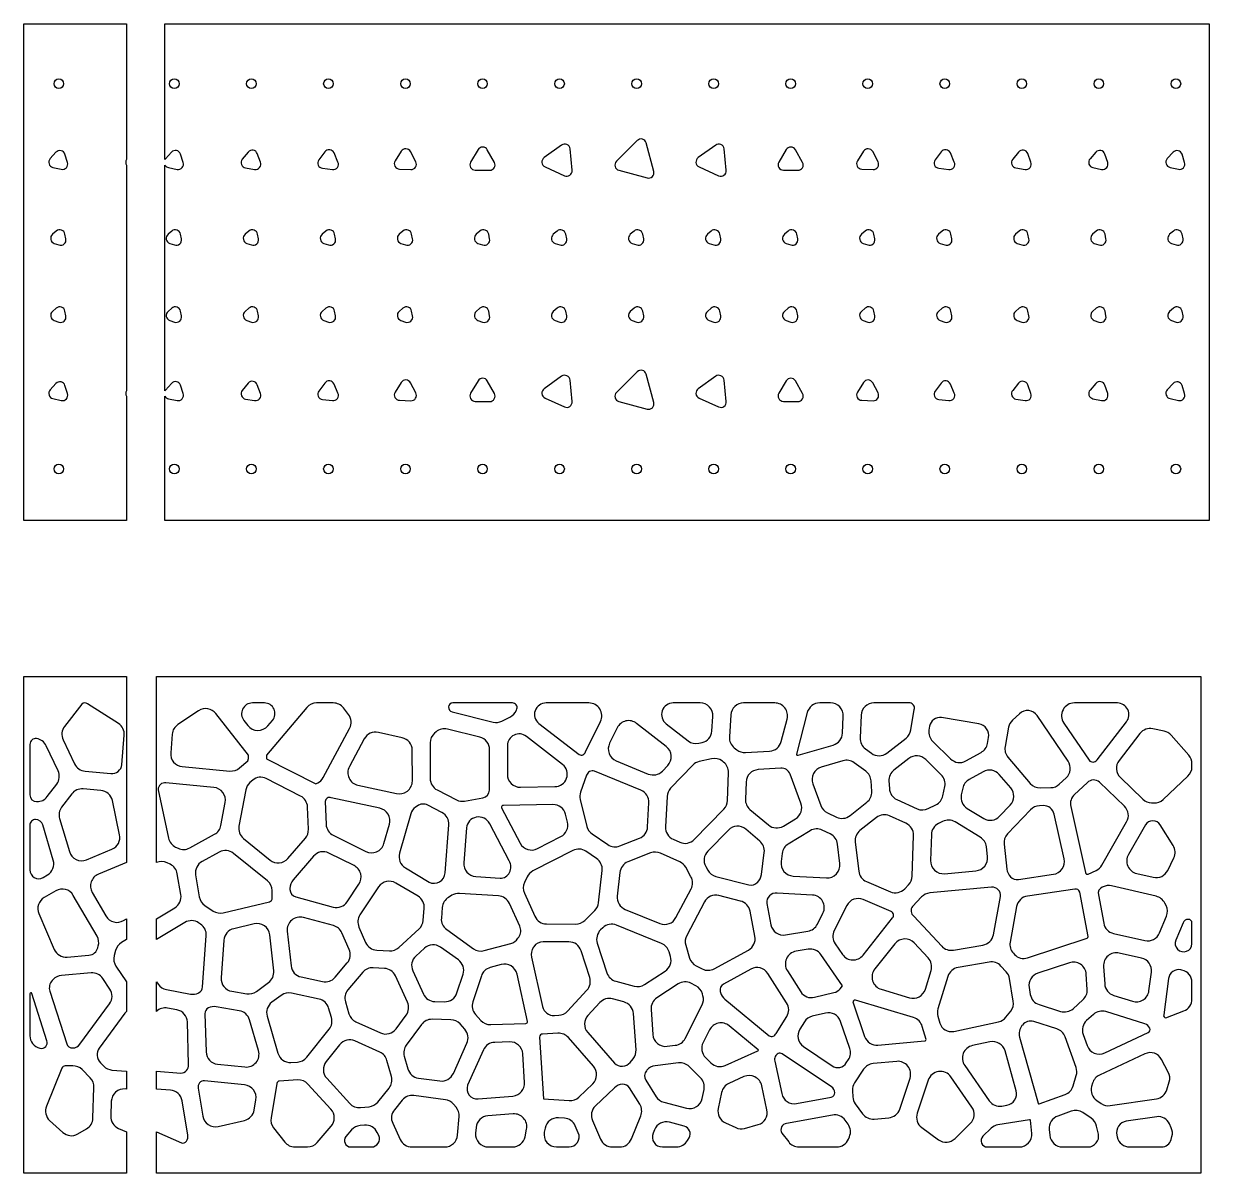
# Model space of a CAD drawing. Extents: x -403 to -114, y -1970 to -1423.
# Drawn here: x -400.5 to -123.5, y -1692 to -1423.5 of the extents above; entities that cross this region are included whole.
import ezdxf

# ---------------------------------------------------------------- set-up
doc = ezdxf.new("R2010")
doc.units = 0
doc.layers.add('DEFAULT', color=7, linetype='CONTINUOUS')

msp = doc.modelspace()

# ---------------------------------------------------------------- linework, layer by layer
at = {"layer": 'DEFAULT'}
for points in [[(-376.5, -1455.23, 0.273943), (-376.5, -1456.5), (-376.5, -1509.23, 0.273943), (-376.5, -1510.5), (-376.5, -1539.49), (-400.5, -1539.49), (-400.5, -1423.49), (-376.5, -1423.49)], [(-367.5, -1510.5, 0.212365), (-366.67, -1511.09), (-364.66, -1511.5, 0.57735), (-363.23, -1509.87), (-363.88, -1507.93, 0.57735), (-366, -1507.5), (-367.36, -1509.04), (-367.5, -1509.23), (-367.5, -1456.5, 0.212365), (-366.67, -1457.09), (-364.66, -1457.5, 0.57735), (-363.23, -1455.87), (-363.88, -1453.93, 0.57735), (-366, -1453.5), (-367.36, -1455.04), (-367.5, -1455.23), (-367.5, -1423.49), (-123.5, -1423.49), (-123.5, -1539.49), (-367.5, -1539.49)], [(-257.15, -1450.77), (-262.02, -1455.63, 0.57735), (-261.46, -1457.72), (-254.82, -1459.5, 0.57735), (-253.29, -1457.97), (-255.07, -1451.33, 0.57735)], [(-392.97, -1453.52), (-394.32, -1454.99, 0.57735), (-393.67, -1457.05), (-391.73, -1457.49, 0.57735), (-390.26, -1455.89), (-390.86, -1453.99, 0.57735)], [(-348.06, -1453.46), (-349.43, -1455.13, 0.57735), (-348.67, -1457.16), (-346.55, -1457.51, 0.57735), (-345.17, -1455.84), (-345.92, -1453.82, 0.57735)], [(-330.15, -1453.41), (-331.54, -1455.28, 0.57735), (-330.68, -1457.26), (-328.36, -1457.53, 0.57735), (-327.07, -1455.79), (-328, -1453.65, 0.57735)], [(-312.3, -1453.28), (-313.72, -1455.54, 0.57735), (-312.71, -1457.45), (-310.05, -1457.56, 0.57735), (-308.89, -1455.73), (-310.13, -1453.37, 0.57735)], [(-294.35, -1452.9), (-296.08, -1455.81, 0.57735), (-295.02, -1457.69), (-291.64, -1457.73, 0.57735), (-290.53, -1455.87), (-292.19, -1452.92, 0.57735)], [(-274.83, -1451.83), (-278.91, -1454.75, 0.57735), (-278.7, -1456.91), (-274.13, -1458.98, 0.57735), (-272.37, -1457.73), (-272.86, -1452.73, 0.57735)], [(-238.83, -1451.83), (-242.91, -1454.75, 0.57735), (-242.7, -1456.91), (-238.13, -1458.98, 0.57735), (-236.37, -1457.73), (-236.86, -1452.73, 0.57735)], [(-222.35, -1452.9), (-224.08, -1455.81, 0.57735), (-223.02, -1457.69), (-219.64, -1457.73, 0.57735), (-218.53, -1455.87), (-220.19, -1452.92, 0.57735)], [(-204.3, -1453.28), (-205.72, -1455.54, 0.57735), (-204.71, -1457.45), (-202.05, -1457.56, 0.57735), (-200.89, -1455.73), (-202.13, -1453.37, 0.57735)], [(-186.15, -1453.41), (-187.54, -1455.28, 0.57735), (-186.68, -1457.26), (-184.36, -1457.53, 0.57735), (-183.07, -1455.79), (-184, -1453.65, 0.57735)], [(-168.06, -1453.46), (-169.43, -1455.13, 0.57735), (-168.67, -1457.16), (-166.55, -1457.51, 0.57735), (-165.17, -1455.84), (-165.92, -1453.82, 0.57735)], [(-150, -1453.5), (-151.36, -1455.04, 0.57735), (-150.67, -1457.09), (-148.66, -1457.5, 0.57735), (-147.23, -1455.87), (-147.88, -1453.93, 0.57735)], [(-131.97, -1453.52), (-133.32, -1454.99, 0.57735), (-132.67, -1457.05), (-130.73, -1457.49, 0.57735), (-129.26, -1455.89), (-129.86, -1453.99, 0.57735)], [(-392.9, -1471.92), (-393.77, -1472.67, 0.57735), (-393.36, -1474.8), (-392.27, -1475.17, 0.57735), (-390.64, -1473.75), (-390.86, -1472.62, 0.57735)], [(-365.9, -1471.92), (-366.77, -1472.67, 0.57735), (-366.36, -1474.8), (-365.27, -1475.17, 0.57735), (-363.64, -1473.75), (-363.86, -1472.62, 0.57735)], [(-347.9, -1471.92), (-348.77, -1472.67, 0.57735), (-348.36, -1474.8), (-347.27, -1475.17, 0.57735), (-345.64, -1473.75), (-345.86, -1472.62, 0.57735)], [(-329.9, -1471.92), (-330.77, -1472.67, 0.57735), (-330.36, -1474.8), (-329.27, -1475.17, 0.57735), (-327.64, -1473.75), (-327.86, -1472.62, 0.57735)], [(-311.9, -1471.92), (-312.77, -1472.67, 0.57735), (-312.36, -1474.8), (-311.27, -1475.17, 0.57735), (-309.64, -1473.75), (-309.86, -1472.62, 0.57735)], [(-293.9, -1471.92), (-294.77, -1472.67, 0.57735), (-294.36, -1474.8), (-293.27, -1475.17, 0.57735), (-291.64, -1473.75), (-291.86, -1472.62, 0.57735)], [(-275.9, -1471.92), (-276.77, -1472.67, 0.57735), (-276.36, -1474.8), (-275.27, -1475.17, 0.57735), (-273.64, -1473.75), (-273.86, -1472.62, 0.57735)], [(-257.9, -1471.92), (-258.77, -1472.67, 0.57735), (-258.36, -1474.8), (-257.27, -1475.17, 0.57735), (-255.64, -1473.75), (-255.86, -1472.62, 0.57735)], [(-239.9, -1471.92), (-240.77, -1472.67, 0.57735), (-240.36, -1474.8), (-239.27, -1475.17, 0.57735), (-237.64, -1473.75), (-237.86, -1472.62, 0.57735)], [(-221.9, -1471.92), (-222.77, -1472.67, 0.57735), (-222.36, -1474.8), (-221.27, -1475.17, 0.57735), (-219.64, -1473.75), (-219.86, -1472.62, 0.57735)], [(-203.9, -1471.92), (-204.77, -1472.67, 0.57735), (-204.36, -1474.8), (-203.27, -1475.17, 0.57735), (-201.64, -1473.75), (-201.86, -1472.62, 0.57735)], [(-185.9, -1471.92), (-186.77, -1472.67, 0.57735), (-186.36, -1474.8), (-185.27, -1475.17, 0.57735), (-183.64, -1473.75), (-183.86, -1472.62, 0.57735)], [(-167.9, -1471.92), (-168.77, -1472.67, 0.57735), (-168.36, -1474.8), (-167.27, -1475.17, 0.57735), (-165.64, -1473.75), (-165.86, -1472.62, 0.57735)], [(-149.9, -1471.92), (-150.77, -1472.67, 0.57735), (-150.36, -1474.8), (-149.27, -1475.17, 0.57735), (-147.64, -1473.75), (-147.86, -1472.62, 0.57735)], [(-131.9, -1471.92), (-132.77, -1472.67, 0.57735), (-132.36, -1474.8), (-131.27, -1475.17, 0.57735), (-129.64, -1473.75), (-129.86, -1472.62, 0.57735)], [(-392.9, -1489.92), (-393.77, -1490.67, 0.57735), (-393.36, -1492.8), (-392.27, -1493.17, 0.57735), (-390.64, -1491.75), (-390.86, -1490.62, 0.57735)], [(-365.9, -1489.92), (-366.77, -1490.67, 0.57735), (-366.36, -1492.8), (-365.27, -1493.17, 0.57735), (-363.64, -1491.75), (-363.86, -1490.62, 0.57735)], [(-347.9, -1489.92), (-348.77, -1490.67, 0.57735), (-348.36, -1492.8), (-347.27, -1493.17, 0.57735), (-345.64, -1491.75), (-345.86, -1490.62, 0.57735)], [(-329.9, -1489.92), (-330.77, -1490.67, 0.57735), (-330.36, -1492.8), (-329.27, -1493.17, 0.57735), (-327.64, -1491.75), (-327.86, -1490.62, 0.57735)], [(-311.9, -1489.92), (-312.77, -1490.67, 0.57735), (-312.36, -1492.8), (-311.27, -1493.17, 0.57735), (-309.64, -1491.75), (-309.86, -1490.62, 0.57735)], [(-293.9, -1489.92), (-294.77, -1490.67, 0.57735), (-294.36, -1492.8), (-293.27, -1493.17, 0.57735), (-291.64, -1491.75), (-291.86, -1490.62, 0.57735)], [(-275.9, -1489.92), (-276.77, -1490.67, 0.57735), (-276.36, -1492.8), (-275.27, -1493.17, 0.57735), (-273.64, -1491.75), (-273.86, -1490.62, 0.57735)], [(-257.9, -1489.92), (-258.77, -1490.67, 0.57735), (-258.36, -1492.8), (-257.27, -1493.17, 0.57735), (-255.64, -1491.75), (-255.86, -1490.62, 0.57735)], [(-239.9, -1489.92), (-240.77, -1490.67, 0.57735), (-240.36, -1492.8), (-239.27, -1493.17, 0.57735), (-237.64, -1491.75), (-237.86, -1490.62, 0.57735)], [(-221.9, -1489.92), (-222.77, -1490.67, 0.57735), (-222.36, -1492.8), (-221.27, -1493.17, 0.57735), (-219.64, -1491.75), (-219.86, -1490.62, 0.57735)], [(-203.9, -1489.92), (-204.77, -1490.67, 0.57735), (-204.36, -1492.8), (-203.27, -1493.17, 0.57735), (-201.64, -1491.75), (-201.86, -1490.62, 0.57735)], [(-185.9, -1489.92), (-186.77, -1490.67, 0.57735), (-186.36, -1492.8), (-185.27, -1493.17, 0.57735), (-183.64, -1491.75), (-183.86, -1490.62, 0.57735)], [(-167.9, -1489.92), (-168.77, -1490.67, 0.57735), (-168.36, -1492.8), (-167.27, -1493.17, 0.57735), (-165.64, -1491.75), (-165.86, -1490.62, 0.57735)], [(-149.9, -1489.92), (-150.77, -1490.67, 0.57735), (-150.36, -1492.8), (-149.27, -1493.17, 0.57735), (-147.64, -1491.75), (-147.86, -1490.62, 0.57735)], [(-131.9, -1489.92), (-132.77, -1490.67, 0.57735), (-132.36, -1492.8), (-131.27, -1493.17, 0.57735), (-129.64, -1491.75), (-129.86, -1490.62, 0.57735)], [(-312.3, -1507.28), (-313.72, -1509.54, 0.57735), (-312.71, -1511.45), (-310.05, -1511.56, 0.57735), (-308.89, -1509.73), (-310.13, -1507.37, 0.57735)], [(-294.35, -1506.9), (-296.08, -1509.81, 0.57735), (-295.02, -1511.69), (-291.64, -1511.73, 0.57735), (-290.53, -1509.87), (-292.19, -1506.92, 0.57735)], [(-274.83, -1505.83), (-278.91, -1508.75, 0.57735), (-278.7, -1510.91), (-274.13, -1512.98, 0.57735), (-272.37, -1511.73), (-272.86, -1506.73, 0.57735)], [(-257.15, -1504.77), (-262.02, -1509.63, 0.57735), (-261.46, -1511.72), (-254.82, -1513.5, 0.57735), (-253.29, -1511.97), (-255.07, -1505.33, 0.57735)], [(-238.83, -1505.83), (-242.91, -1508.75, 0.57735), (-242.7, -1510.91), (-238.13, -1512.98, 0.57735), (-236.37, -1511.73), (-236.86, -1506.73, 0.57735)], [(-222.35, -1506.9), (-224.08, -1509.81, 0.57735), (-223.02, -1511.69), (-219.64, -1511.73, 0.57735), (-218.53, -1509.87), (-220.19, -1506.92, 0.57735)], [(-204.3, -1507.28), (-205.72, -1509.54, 0.57735), (-204.71, -1511.45), (-202.05, -1511.56, 0.57735), (-200.89, -1509.73), (-202.13, -1507.37, 0.57735)], [(-392.97, -1507.52), (-394.32, -1508.99, 0.57735), (-393.67, -1511.05), (-391.73, -1511.49, 0.57735), (-390.26, -1509.89), (-390.86, -1507.99, 0.57735)], [(-348.06, -1507.46), (-349.43, -1509.13, 0.57735), (-348.67, -1511.16), (-346.55, -1511.51, 0.57735), (-345.17, -1509.84), (-345.92, -1507.82, 0.57735)], [(-330.15, -1507.41), (-331.54, -1509.28, 0.57735), (-330.68, -1511.26), (-328.36, -1511.53, 0.57735), (-327.07, -1509.79), (-328, -1507.65, 0.57735)], [(-186.15, -1507.41), (-187.54, -1509.28, 0.57735), (-186.68, -1511.26), (-184.36, -1511.53, 0.57735), (-183.07, -1509.79), (-184, -1507.65, 0.57735)], [(-168.06, -1507.46), (-169.43, -1509.13, 0.57735), (-168.67, -1511.16), (-166.55, -1511.51, 0.57735), (-165.17, -1509.84), (-165.92, -1507.82, 0.57735)], [(-150, -1507.5), (-151.36, -1509.04, 0.57735), (-150.67, -1511.09), (-148.66, -1511.5, 0.57735), (-147.23, -1509.87), (-147.88, -1507.93, 0.57735)], [(-131.97, -1507.52), (-133.32, -1508.99, 0.57735), (-132.67, -1511.05), (-130.73, -1511.49, 0.57735), (-129.26, -1509.89), (-129.86, -1507.99, 0.57735)], [(-376.5, -1619.42), (-383.04, -1622.12, 0.45394), (-384.49, -1626.4), (-381.31, -1631.88, 0.418982), (-377.16, -1632.95), (-376.5, -1632.55), (-376.5, -1637.42), (-377.67, -1638.12, 0.194632), (-379.03, -1639.92), (-379.35, -1641.16, 0.216178), (-378.94, -1643.61), (-376.5, -1647.24), (-376.5, -1654.17), (-376.85, -1654.57), (-382.85, -1662.74, 0.369267), (-382.59, -1666.18), (-381.78, -1666.99, 0.179944), (-379.88, -1667.87), (-376.5, -1668.13), (-376.5, -1672.31), (-376.8, -1672.29, 0.426693), (-380.03, -1675.18), (-380.15, -1678.63, 0.30746), (-378.35, -1681.49), (-376.5, -1682.29), (-376.5, -1691.99), (-400.5, -1691.99), (-400.5, -1575.99), (-376.5, -1575.99)], [(-369.5, -1682.29), (-363.65, -1684.85, 0.363151), (-362.47, -1684.51, 0.190857), (-362.16, -1683.05), (-363.49, -1675.06, 0.345068), (-366.22, -1672.57), (-369.5, -1672.31), (-369.5, -1668.13), (-363.8, -1668.57, 0.445131), (-361.96, -1666.58), (-362.27, -1656.65, 0.352561), (-364.72, -1653.8), (-366.89, -1653.39, 0.240226), (-369.5, -1654.17), (-369.5, -1647.24), (-369.11, -1647.83, 0.201394), (-367.17, -1649.1), (-361.57, -1650.14, 0.159478), (-359.72, -1649.89), (-359.69, -1649.88, 0.268729), (-358.7, -1648.42), (-357.84, -1636.5, 0.269887), (-359.17, -1633.79), (-359.63, -1633.48, 0.290426), (-362.85, -1633.4), (-369.5, -1637.42), (-369.5, -1632.55), (-365.2, -1629.95, 0.307968), (-363.79, -1626.89), (-364.61, -1622.03, 0.245097), (-366.28, -1619.81), (-367.02, -1619.46, 0.211887), (-369.46, -1619.4), (-369.5, -1619.42), (-369.5, -1575.99), (-125.5, -1575.99), (-125.5, -1691.99), (-369.5, -1691.99)], [(-391.3, -1590.74), (-388.62, -1596.37, 0.265762), (-386.18, -1598.07), (-380.11, -1598.6, 0.416031), (-377.57, -1596.56), (-377.01, -1589.69, 0.278341), (-378.39, -1586.91), (-385.59, -1582.34, 0.384072), (-386.93, -1582.44), (-390.95, -1587.61, 0.283687)], [(-359.64, -1583.97), (-364.47, -1587.17, 0.230186), (-365.81, -1589.43), (-366.16, -1593.76, 0.410615), (-363.45, -1596.99), (-352.31, -1598.03, 0.205236), (-350.06, -1597.31), (-348.17, -1595.66), (-347.97, -1595.11), (-347.98, -1594.31), (-355.62, -1584.61, 0.390244)], [(-349.06, -1586.21), (-348.11, -1587.41, 0.473826), (-343.47, -1587.49), (-342.38, -1586.21, 0.639241), (-344.27, -1582.13), (-347.08, -1582.13, 0.626298)], [(-343.81, -1594.33), (-343.8, -1595.05), (-343.76, -1595.15), (-332.24, -1601.04), (-331.8, -1600.82, 0.151992), (-330.53, -1599.57), (-324.35, -1588.07, 0.296362), (-324.62, -1584.81), (-325.8, -1583.29, 0.231825), (-328.17, -1582.13), (-332.06, -1582.13, 0.220077), (-334.34, -1583.19)], [(-301.24, -1583.06, 0.36404), (-300.4, -1584.22), (-290.82, -1586.6, 0.175263), (-288.79, -1586.39), (-286.91, -1585.48, 0.195025), (-285.4, -1583.81), (-285.3, -1583.54, 0.520744), (-286.29, -1582.13), (-300.24, -1582.13, 0.394154)], [(-281.01, -1583.94, 0.326418), (-280.15, -1586.92), (-270.72, -1594.21, 0.464914), (-269.25, -1593.57), (-265.76, -1586.45, 0.555089), (-268.45, -1582.13), (-278.43, -1582.13, 0.315146)], [(-250.4, -1587), (-245.26, -1590.99, 0.223462), (-242.77, -1591.55), (-242, -1591.38, 0.333294), (-239.71, -1588.71), (-239.49, -1585.33, 0.43337), (-242.48, -1582.13), (-248.74, -1582.13, 0.714351)], [(-235.29, -1584.94), (-235.62, -1590.06, 0.247671), (-234.48, -1592.61), (-233.88, -1593.08, 0.183013), (-231.85, -1593.71), (-226.22, -1593.38, 0.324972), (-223.5, -1591.14), (-222.13, -1585.89, 0.490893), (-225.03, -1582.13), (-232.29, -1582.13, 0.395313)], [(-217.43, -1584.38), (-219.95, -1594.07, 0.572235), (-219.56, -1594.34), (-211.36, -1591.96, 0.321107), (-209.2, -1589.21), (-209.02, -1585.27, 0.427602), (-212.02, -1582.13), (-214.52, -1582.13, 0.341478)], [(-204.84, -1585), (-205.08, -1590.3, 0.252543), (-203.84, -1592.87), (-202.44, -1593.88, 0.333058), (-198.84, -1593.83), (-194.33, -1590.34, 0.190024), (-193.21, -1588.44), (-192.44, -1583.65, 0.456397), (-193.4, -1582.13), (-201.84, -1582.13, 0.400951)], [(-167.87, -1584.64), (-169.49, -1586.15, 0.161835), (-170.4, -1587.81), (-171.22, -1592.33, 0.225499), (-170.54, -1594.82), (-165.32, -1600.92, 0.225552), (-162.97, -1601.97), (-160.5, -1601.91, 0.182155), (-158.54, -1601.11), (-156.93, -1599.63, 0.371411), (-156.49, -1595.73), (-163.71, -1585.1, 0.459738)], [(-157.5, -1586.82), (-151.6, -1595.51, 0.508263), (-149.73, -1595.43), (-142.87, -1586.56, 0.622998), (-144.98, -1582.13), (-155.02, -1582.13, 0.602105)], [(-261.85, -1587.95), (-263.61, -1591.55, 0.433244), (-262.07, -1595.64), (-254.58, -1598.73, 0.309741), (-251.26, -1598.03), (-250.04, -1596.74, 0.443975), (-250.37, -1592.3), (-257.32, -1586.9, 0.475385)], [(-175.32, -1591.6), (-175.08, -1590.24, 0.418268), (-177.34, -1587.02), (-186.03, -1585.57, 0.415615), (-188.85, -1587.59), (-188.99, -1588.48, 0.244118), (-188.13, -1591.11), (-183.93, -1595.2, 0.332189), (-180.37, -1595.68), (-176.81, -1593.69, 0.22424)], [(-320.94, -1590.52), (-324.41, -1597, 0.498424), (-322.41, -1601.35), (-313.39, -1603.31, 0.216642), (-310.96, -1602.78), (-310.87, -1602.72, 0.237904), (-309.7, -1600.37), (-309.72, -1593.17, 0.350993), (-312.07, -1590.25), (-317.64, -1589.01, 0.335771)], [(-304.15, -1588.87), (-304.49, -1589.16, 0.22145), (-305.55, -1591.46), (-305.53, -1599.79, 0.27996), (-303.9, -1602.45), (-299.4, -1604.77, 0.164815), (-297.49, -1605.06), (-293.23, -1604.3, 0.3616), (-291.69, -1602.53), (-291.64, -1593.06, 0.346169), (-293.92, -1590.13), (-301.49, -1588.25, 0.240755)], [(-287.47, -1592.07), (-287.5, -1598.8, 0.420946), (-284.45, -1601.82), (-276.41, -1601.68, 0.708461), (-274.59, -1596.48), (-283.06, -1589.94, 0.621275)], [(-128.29, -1594.34), (-132.4, -1589.67, 0.16249), (-134.05, -1588.72), (-136.71, -1588.16, 0.286722), (-139.7, -1589.27), (-144.56, -1595.56, 0.382318), (-144.27, -1599.55), (-139.01, -1604.64, 0.188802), (-136.99, -1605.48), (-136.42, -1605.49, 0.196089), (-134.3, -1604.68), (-128.49, -1599.23, 0.207382), (-127.54, -1597.04), (-127.54, -1596.32, 0.182579)], [(-397.48, -1605.19), (-397.39, -1605.19, 0.234908), (-395, -1604.01), (-392.79, -1601.09, 0.280298), (-392.47, -1597.99), (-395.25, -1592.13, 0.250065), (-397.5, -1590.47, 0.457843), (-399.06, -1591.82), (-399.06, -1603.61, 0.413851)], [(-244.2, -1596.67), (-249.35, -1602.07, 0.17904), (-250.17, -1603.98), (-250.54, -1611.08, 0.310017), (-248.77, -1613.98), (-247.21, -1614.68, 0.314316), (-243.84, -1614.03), (-236.91, -1606.94, 0.18651), (-236.06, -1604.95), (-235.83, -1598.42, 0.23992), (-236.98, -1595.95), (-237.27, -1595.72, 0.224561), (-239.77, -1595.16), (-242.68, -1595.81, 0.1488)], [(-198.34, -1600.36), (-198.24, -1602.13, 0.278323), (-196.49, -1604.69), (-191.76, -1606.86, 0.225835), (-189.18, -1606.82), (-187.36, -1605.91, 0.229638), (-185.75, -1603.84), (-185.29, -1601.65, 0.256733), (-186.13, -1598.89), (-189.76, -1595.34, 0.374324), (-193.7, -1595.12), (-197.18, -1597.82, 0.246866)], [(-254.72, -1611.08), (-254.42, -1605.47, 0.317976), (-256.28, -1602.54), (-267.15, -1598.05, 0.427936), (-268.99, -1599.02), (-270.39, -1602.96, 0.146916), (-270.47, -1604.69), (-268.92, -1610.97, 0.185763), (-267.68, -1612.74), (-264.01, -1615.22, 0.246755), (-261.23, -1615.52), (-256.62, -1613.71, 0.294235)], [(-231.73, -1600.6), (-231.88, -1604.59, 0.230426), (-230.81, -1606.99), (-226.51, -1610.62, 0.321785), (-223.02, -1610.9), (-220.16, -1609.17, 0.359654), (-218.9, -1605.56), (-221.43, -1598.73, 0.329889), (-223.62, -1597.4), (-228.91, -1597.71, 0.38662)], [(-209.09, -1595.64), (-214.15, -1597.11, 0.435585), (-216.13, -1601.03), (-214.24, -1606.12, 0.194483), (-212.73, -1607.78), (-210.6, -1608.8, 0.287422), (-207.43, -1608.45), (-203.51, -1605.32, 0.243489), (-202.38, -1602.81), (-202.52, -1600.34, 0.225583), (-203.75, -1598.08), (-206.49, -1596.09, 0.231319)], [(-180.06, -1606.77), (-176.21, -1609.1, 0.352509), (-172.48, -1608.61), (-170, -1606, 0.384514), (-169.9, -1601.98), (-172.58, -1598.86, 0.357136), (-176.32, -1598.19), (-179.64, -1600.04, 0.21667), (-181.11, -1602.04), (-181.44, -1603.59, 0.318578)], [(-369.06, -1602.42), (-366.65, -1613.72, 0.233691), (-365, -1615.8), (-364.44, -1616.07, 0.240379), (-361.72, -1615.99), (-355.92, -1612.82, 0.22489), (-354.41, -1610.74), (-353.41, -1605.41, 0.441362), (-356.08, -1601.87), (-367.26, -1600.82, 0.501894)], [(-338.77, -1618.46), (-334.7, -1613.73, 0.190766), (-333.97, -1611.65), (-334.19, -1606.44, 0.270181), (-335.82, -1603.89), (-343.87, -1599.78, 0.306356), (-346.99, -1600.16), (-347.63, -1600.72, 0.168904), (-348.61, -1602.43), (-350.2, -1610.9, 0.274827), (-349.14, -1613.78), (-342.94, -1618.83, 0.405927)], [(-152.01, -1600.76), (-154.97, -1603.49, 0.267147), (-155.87, -1606.35), (-152.44, -1621.77, 0.478962), (-151.78, -1622.09), (-149.93, -1621.23, 0.154987), (-148.6, -1620.01), (-142.81, -1609.92, 0.343554), (-143.32, -1606.27), (-149.16, -1600.63, 0.396675)], [(-385.82, -1618.76), (-379.88, -1616.3, 0.361664), (-378.09, -1612.9), (-379.78, -1604.94, 0.329528), (-382.46, -1602.58), (-386.64, -1602.21, 0.257852), (-389.29, -1603.39), (-391.65, -1606.49, 0.239045), (-392.13, -1609.16), (-389.84, -1616.85, 0.444714)], [(-316.36, -1614.98), (-315.07, -1610.48, 0.433476), (-317.32, -1606.72), (-328.63, -1604.26, 0.485707), (-330.07, -1605.16), (-329.85, -1610.49, 0.272923), (-328.19, -1613.04), (-320.58, -1616.83, 0.468909)], [(-302.06, -1621.82), (-301.17, -1610.62, 0.302159), (-302.78, -1607.72), (-306.1, -1606.01, 0.286326), (-308.58, -1606.21), (-308.95, -1606.48, 0.164484), (-310.04, -1608.06), (-312.68, -1617.25, 0.340331), (-311.33, -1620.65), (-305.79, -1623.96, 0.555361)], [(-276.88, -1605.86), (-288.43, -1606.06, 0.553666), (-288.87, -1606.62), (-284.5, -1614.89, 0.410696), (-280.48, -1616.16), (-275.01, -1613.35, 0.347845), (-273.46, -1609.96), (-273.91, -1608.14, 0.34979)], [(-157.43, -1618.54), (-159.74, -1608.13, 0.358433), (-162.31, -1606.12), (-163.17, -1606.14, 0.19904), (-165.27, -1607.08), (-170.65, -1612.73, 0.221635), (-171.45, -1615.13), (-170.8, -1620.94, 0.169287), (-169.95, -1622.72), (-169.93, -1622.74, 0.237303), (-168.11, -1623.35), (-159.93, -1622.16, 0.436245)], [(-395.99, -1622.9), (-394.96, -1622.31, 0.346705), (-393.59, -1618.86), (-396.04, -1610.63, 0.331424), (-397.74, -1609.36, 0.414577), (-399.06, -1610.68), (-399.06, -1621.14, 0.577912)], [(-294.75, -1608.81, 0.340978), (-297.04, -1611.33), (-297.69, -1619.46, 0.419742), (-294.88, -1622.69), (-289.2, -1623.03, 0.304674), (-287, -1621.74), (-286.99, -1621.72, 0.237901), (-287.04, -1619.02), (-291.63, -1610.33, 0.326374)], [(-201.29, -1608.89), (-205.11, -1611.93, 0.26013), (-206.22, -1614.63), (-205.41, -1621.43, 0.268538), (-203.6, -1623.84), (-198.01, -1626.22, 0.312004), (-194.66, -1625.53), (-193.76, -1624.58, 0.184798), (-192.92, -1622.61), (-192.62, -1613.07, 0.302431), (-194.37, -1610.25), (-198.18, -1608.51, 0.282261)], [(-238.79, -1622.64), (-231.05, -1624.59, 0.252808), (-229.1, -1624.1), (-229.07, -1624.08, 0.177534), (-228.13, -1622.24), (-227.47, -1617.05, 0.254145), (-228.52, -1614.38), (-231.78, -1611.63, 0.393089), (-235.86, -1611.83), (-240.68, -1616.77, 0.331783), (-241.16, -1620.33), (-240.68, -1621.19, 0.206574)], [(-223.3, -1617.27), (-223.54, -1619.2, 0.434885), (-220.73, -1622.57), (-212.97, -1623, 0.466253), (-209.82, -1619.65), (-210.37, -1615.08, 0.25644), (-212.05, -1612.73), (-213.91, -1611.84, 0.25328), (-216.76, -1611.98), (-221.88, -1615.08, 0.229086)], [(-185.8, -1609.8), (-186.77, -1610.28, 0.276331), (-188.44, -1612.87), (-188.63, -1618.93, 0.451121), (-185.36, -1622.01), (-178.03, -1621.34, 0.420162), (-175.33, -1618.01), (-175.58, -1615.73, 0.232436), (-177.01, -1613.5), (-182.91, -1609.92, 0.256685)], [(-136.7, -1609.66, 0.274468), (-138.4, -1610.62), (-142.38, -1617.54, 0.502884), (-140.45, -1621.96), (-136.58, -1622.86, 0.34979), (-133.21, -1621.25), (-131.79, -1618.33, 0.259225), (-131.95, -1615.42), (-134.95, -1610.64, 0.251982)], [(-354.8, -1616.96), (-358.82, -1619.16, 0.319375), (-360.33, -1622.29), (-359.47, -1627.44, 0.206875), (-358.17, -1629.44), (-356.24, -1630.73, 0.208481), (-353.88, -1631.15), (-343.11, -1628.59, 0.352079), (-342.43, -1627.68), (-342.46, -1625.97, 0.221068), (-343.57, -1623.69), (-351.47, -1617.26, 0.30494)], [(-338.3, -1625.47), (-338.3, -1625.7, 0.333698), (-336.95, -1627.42), (-328.19, -1629.8, 0.322293), (-324.91, -1628.57), (-322.18, -1624.47, 0.451679), (-323.33, -1620.12), (-329.19, -1617.2, 0.343042), (-332.8, -1617.93), (-337.57, -1623.46, 0.184268)], [(-266.67, -1618.45), (-269.15, -1616.78, 0.273504), (-272.2, -1616.6), (-281.53, -1621.38, 0.163581), (-282.86, -1622.75), (-283.49, -1624.05, 0.221886), (-283.52, -1626.59), (-281.08, -1631.97, 0.293072), (-278.36, -1633.74), (-271.53, -1633.77, 0.197382), (-269.41, -1632.92), (-267.06, -1630.61, 0.174016), (-266.17, -1628.79), (-265.36, -1621.26, 0.277912)], [(-261.22, -1621.73), (-261.81, -1627.25, 0.334214), (-259.96, -1630.34), (-251.89, -1633.64, 0.385533), (-248.1, -1632.27), (-244.56, -1625.58, 0.254015), (-244.6, -1622.72), (-245.82, -1620.52, 0.161898), (-247.22, -1619.24), (-251.71, -1617.23, 0.201271), (-254.03, -1617.18), (-259.33, -1619.26, 0.279348)], [(-396.95, -1631.34), (-393.36, -1639.69, 0.323502), (-390.35, -1641.49), (-385.25, -1641.05, 0.316092), (-383.18, -1639.3), (-383.07, -1638.9, 0.198972), (-383.37, -1636.62), (-388.91, -1627.09, 0.413963), (-393.01, -1626), (-395.7, -1627.56, 0.379687)], [(-317.58, -1625.1), (-321.93, -1631.61, 0.255848), (-322.18, -1634.48), (-320.61, -1638.07, 0.283119), (-318.03, -1639.86), (-315.06, -1640.02, 0.201309), (-312.87, -1639.24), (-308.11, -1634.89, 0.189023), (-307.15, -1632.92), (-306.91, -1630.1, 0.286367), (-308.37, -1627.28), (-313.55, -1624.19, 0.399466)], [(-172.81, -1625.76, 0.223552), (-174.38, -1625.19), (-188.82, -1626.52, 0.180809), (-190.71, -1627.43), (-192.85, -1629.66, 0.39394), (-192.56, -1631.95), (-186, -1638.96, 0.252069), (-183.3, -1639.87), (-176.4, -1638.69, 0.315107), (-173.95, -1636.27), (-172.32, -1627.32, 0.245641)], [(-154.9, -1625.64), (-165.99, -1627.25, 0.322019), (-168.51, -1629.68), (-170.03, -1638.01, 0.236521), (-169.28, -1640.59), (-169.02, -1640.87, 0.293514), (-165.95, -1641.66), (-152.06, -1637.06, 0.375256), (-151.83, -1636.7), (-153.78, -1626.29, 0.399544)], [(-133.6, -1629.46), (-133.9, -1628.87, 0.222434), (-135.9, -1627.3), (-146.36, -1624.87, 0.167215), (-148.3, -1625.07), (-148.51, -1625.17, 0.342955), (-149.42, -1626.94), (-148.17, -1633.59, 0.29915), (-145.88, -1635.96), (-138.55, -1637.62, 0.36538), (-135.11, -1635.84), (-133.5, -1631.95, 0.21824)], [(-284.61, -1634.27), (-287.03, -1628.94, 0.278169), (-289.58, -1627.19), (-298.72, -1626.63, 0.152075), (-300.45, -1627.06), (-301.27, -1627.56, 0.240619), (-302.71, -1629.88), (-302.92, -1632.38, 0.264071), (-301.68, -1635.07), (-295.44, -1639.53, 0.224851), (-292.91, -1639.98), (-286.72, -1638.31, 0.180067), (-285.02, -1637.1), (-284.83, -1636.81, 0.260598)], [(-229.66, -1636.64), (-230.8, -1630.74, 0.291001), (-233.01, -1628.4), (-238.07, -1627.12, 0.345808), (-241.46, -1628.62), (-245.6, -1636.45, 0.196994), (-245.82, -1638.71), (-244.92, -1641.72, 0.206135), (-243.39, -1643.54), (-241.96, -1644.26, 0.246628), (-239.17, -1644.22), (-231.17, -1639.84, 0.325946)], [(-222.5, -1636.31), (-217.26, -1635.44, 0.239817), (-215.07, -1633.83), (-213.76, -1631.22, 0.540184), (-216.2, -1627), (-224.47, -1626.54, 0.486704), (-226.89, -1628.96), (-225.94, -1633.92, 0.406467)], [(-208.21, -1629.46), (-211.15, -1635.32, 0.274509), (-210.93, -1638.37), (-209.21, -1640.87, 0.50295), (-204.39, -1641.02), (-197.48, -1632.33, 0.495345), (-197.83, -1630.82), (-204.35, -1628.05, 0.395805)], [(-353.74, -1637.56), (-354.37, -1646.32, 0.387309), (-351.87, -1649.49), (-348.4, -1650.07, 0.201623), (-346.14, -1649.53), (-343.3, -1647.45, 0.268517), (-342.09, -1644.7), (-343.02, -1636.32, 0.451065), (-346.69, -1633.73), (-351.44, -1634.86, 0.327237)], [(-328.1, -1634.15), (-335.15, -1632.24, 0.528777), (-338.92, -1635.46), (-338.03, -1643.53, 0.322429), (-335.68, -1646.14), (-330.68, -1647.22, 0.277708), (-327.75, -1646.22), (-324.9, -1642.85, 0.285893), (-324.45, -1639.71), (-326.14, -1635.84, 0.22692)], [(-265.22, -1634.65), (-265.73, -1635.15, 0.285263), (-266.49, -1638.23), (-264.22, -1645.18, 0.253163), (-262.15, -1647.15), (-257.88, -1648.3, 0.2138), (-255.46, -1647.92), (-250.61, -1644.75, 0.332327), (-249.38, -1641.38), (-249.72, -1640.24, 0.22669), (-251.45, -1638.33), (-261.99, -1634.02, 0.299028)], [(-128.42, -1632.68, 0.303625), (-129.63, -1633.49), (-131.29, -1637.51, 1.217574), (-127.54, -1638.37), (-127.54, -1633.56, 0.41408)], [(-299.28, -1649.86), (-297.85, -1645.52, 0.32825), (-298.95, -1642.14), (-303.1, -1639.17, 0.354189), (-306.87, -1639.4), (-308.9, -1641.25, 0.325822), (-309.6, -1644.72), (-307.12, -1650.12, 0.288174), (-304.45, -1651.87), (-302.18, -1651.92, 0.328816)], [(-273.44, -1654.12), (-268.91, -1649.22, 0.271715), (-268.26, -1646.25), (-270.29, -1640, 0.323239), (-273.13, -1637.93), (-279.1, -1637.9, 0.250428), (-281.33, -1639.08), (-281.4, -1639.18, 0.206325), (-281.84, -1641.52), (-279.27, -1653.06, 0.366458), (-276.52, -1655.14), (-275.49, -1655.08, 0.19516)], [(-209.17, -1648.24), (-214.25, -1640.91, 0.289847), (-217.2, -1639.66), (-220.04, -1640.13, 0.538878), (-222.08, -1644.71), (-218.95, -1649.59, 0.319427), (-215.72, -1650.89), (-211.2, -1649.8, 0.157879), (-209.75, -1648.92), (-209.17, -1648.24)], [(-196.96, -1638.38), (-201.65, -1644.27, 0.53085), (-200.16, -1649.02), (-193.57, -1650.98, 0.412509), (-189.84, -1648.98), (-188.5, -1644.59, 0.268265), (-189.18, -1641.66), (-192.42, -1638.2, 0.45794)], [(-145.84, -1650.44), (-141.47, -1651.82, 0.466417), (-137.59, -1649.34), (-137.03, -1645.03, 0.387409), (-139.34, -1641.72), (-144.54, -1640.54, 0.500899), (-148.19, -1643.66), (-147.93, -1647.77, 0.309778)], [(-394.4, -1649.46), (-390.45, -1661.72, 0.330403), (-389.06, -1662.72, 0.23428), (-387.37, -1661.84), (-380.44, -1652.41, 0.316271), (-380.37, -1648.96), (-382.02, -1646.51, 0.272824), (-384.77, -1645.19), (-391.69, -1645.79, 0.185984), (-393.63, -1646.74), (-393.85, -1646.98, 0.271398)], [(-321.3, -1645.05), (-324.76, -1649.15, 0.25297), (-325.34, -1651.94), (-324.51, -1654.74, 0.217367), (-322.87, -1656.62), (-317.14, -1659.2, 0.35337), (-313.49, -1658.25), (-311.15, -1655.07, 0.273004), (-310.83, -1652.04), (-313.66, -1645.88, 0.278664), (-316.22, -1644.13), (-318.85, -1643.99, 0.235235)], [(-288.94, -1643.23), (-291.51, -1643.92, 0.252209), (-293.57, -1645.88), (-295.57, -1651.94, 0.267887), (-294.96, -1654.87), (-293.72, -1656.27, 0.222735), (-291.38, -1657.27), (-283.19, -1656.99, 0.466836), (-282.76, -1656.54), (-285.23, -1645.47, 0.427245)], [(-222.25, -1652.17), (-226.65, -1645.3, 0.394061), (-230.62, -1644.29), (-237.01, -1647.79, 0.347077), (-237.75, -1649.53), (-237.69, -1649.77, 0.154419), (-236.7, -1651.29), (-226.32, -1659.89, 0.444115), (-224.71, -1659.32), (-222.23, -1655.39, 0.29064)], [(-186.9, -1655.3), (-186.44, -1656.91, 0.39425), (-183.22, -1658.84), (-172.73, -1656.59, 0.174296), (-171.01, -1655.52), (-169.9, -1654.11, 0.211319), (-169.29, -1651.76), (-170.16, -1646.5, 0.14725), (-170.92, -1644.95), (-172.2, -1643.58, 0.253093), (-174.9, -1642.66), (-182.2, -1643.91, 0.283638), (-184.57, -1645.99), (-186.89, -1653.6, 0.144976)], [(-155.33, -1653.54), (-153.02, -1651.48, 0.230401), (-152.03, -1649.05), (-152.25, -1645.48, 0.491223), (-156.19, -1642.82), (-163.57, -1645.27, 0.369231), (-165.59, -1648.6), (-165.32, -1650.22, 0.283016), (-163.26, -1652.59), (-158.23, -1654.17, 0.264137)], [(-133.01, -1646.49), (-134.13, -1654.99, 0.539635), (-133.65, -1655.67), (-129.47, -1654.07, 0.310786), (-127.54, -1651.27), (-127.54, -1647.43, 0.351025), (-129.88, -1644.51), (-130.11, -1644.46, 0.440898)], [(-247.6, -1647.77), (-252.58, -1651.02, 0.272457), (-253.93, -1653.74), (-253.51, -1659.56, 0.427982), (-250.16, -1662.33), (-248.26, -1662.1, 0.251705), (-245.93, -1660.47), (-242.01, -1652.67, 0.185098), (-241.8, -1650.54), (-241.93, -1650.06, 0.212648), (-243.47, -1648.17), (-244.61, -1647.6, 0.267378)], [(-396.75, -1662.77), (-396.69, -1662.78, 0.583794), (-395.06, -1661.02), (-398.61, -1649.99, 0.854635), (-399.06, -1650.04), (-399.06, -1659.85, 0.347955)], [(-343.64, -1655.31), (-341.11, -1663.95, 0.348837), (-338.07, -1666.11), (-336.55, -1666.02, 0.213274), (-334.38, -1664.9), (-329.13, -1658.34, 0.245994), (-328.6, -1655.61), (-329.26, -1653.38, 0.273256), (-331.5, -1651.31), (-337.91, -1649.92, 0.21436), (-340.31, -1650.43), (-342.53, -1652.05, 0.315834)], [(-355.19, -1666.51), (-348.82, -1667.16, 0.532553), (-345.64, -1663.34), (-347.74, -1656.13, 0.288121), (-350.13, -1654.01), (-355.53, -1653.11, 0.154567), (-357.33, -1653.37), (-357.33, -1653.37, 0.29656), (-358.16, -1654.74), (-357.88, -1663.62, 0.375573)], [(-258.81, -1666.08), (-258.13, -1665.27, 0.194597), (-257.44, -1663.13), (-258.05, -1654.66, 0.318971), (-260.26, -1651.98), (-262.92, -1651.26, 0.279059), (-265.91, -1652.12), (-268.67, -1655.11, 0.384133), (-268.72, -1659.12), (-262.45, -1666.26, 0.459323)], [(-206.64, -1651.7, 0.266182), (-206.73, -1652.18), (-204.02, -1660.05, 0.345611), (-200.91, -1662.06), (-189.97, -1661.05, 0.463197), (-189.68, -1660.74), (-190.56, -1657.68, 0.255535), (-192.58, -1655.63), (-206.19, -1651.57, 0.296369)], [(-300.12, -1668.68), (-296.94, -1661.59, 0.295531), (-297.44, -1658.36), (-298.55, -1657.12, 0.208941), (-300.73, -1656.11), (-305.1, -1656.03, 0.242933), (-307.57, -1657.25), (-311.11, -1662.03, 0.23113), (-311.58, -1664.62), (-310.75, -1667.59, 0.300151), (-308.26, -1669.76), (-303.25, -1670.42, 0.331849)], [(-207.47, -1662.82), (-209.65, -1656.51, 0.386325), (-213.19, -1654.57), (-216.25, -1655.31, 0.195814), (-218.09, -1656.63), (-219.15, -1658.31, 0.405064), (-218.28, -1662.4), (-211.62, -1666.89, 0.417506), (-208.31, -1666.22), (-207.8, -1665.45, 0.232453)], [(-154.63, -1667.26), (-157.2, -1660.1, 0.234604), (-159.13, -1658.26), (-164.51, -1656.57, 0.310805), (-167.17, -1657.38), (-167.27, -1657.51, 0.239767), (-167.81, -1660.18), (-163.49, -1675.64, 0.434638), (-163.22, -1675.76), (-157.17, -1673.57, 0.238742), (-155.31, -1671.6), (-154.58, -1669.13, 0.159414)], [(-137.42, -1658.07, 0.203323), (-138.55, -1657.11), (-147.65, -1654.24, 0.264465), (-150.55, -1654.87), (-152.15, -1656.29, 0.305749), (-152.97, -1659.54), (-152.03, -1662.17, 0.44143), (-147.94, -1663.87), (-137.79, -1659.13, 0.421892)], [(-240.28, -1658.51), (-241.77, -1661.48, 0.324977), (-241.2, -1664.96), (-239.94, -1666.21, 0.309141), (-236.61, -1666.82), (-228.96, -1663.4, 0.541197), (-228.88, -1663.19), (-235.69, -1657.55, 0.482023)], [(-317.28, -1663.71), (-323.1, -1661.09, 0.3427), (-326.68, -1661.95), (-329.83, -1665.89, 0.368907), (-329.7, -1669.78), (-324.33, -1675.67, 0.237648), (-321.81, -1676.64), (-319.82, -1676.43, 0.198268), (-317.8, -1675.35), (-315.15, -1672.11, 0.244281), (-314.58, -1669.4), (-315.63, -1665.64, 0.222132)], [(-283.46, -1670.75), (-283.9, -1664.09, 0.40471), (-287, -1661.29), (-290.45, -1661.41, 0.286352), (-293.09, -1663.18), (-296.79, -1671.44, 0.567929), (-294.31, -1674.57), (-286.22, -1673.94, 0.41106)], [(-279.78, -1659.69, 0.225415), (-279.98, -1660.2), (-279.02, -1674.62), (-279.02, -1674.62), (-273.05, -1675.02, 0.210645), (-270.78, -1674.19), (-267.56, -1671.11, 0.401777), (-267.38, -1666.97), (-273.25, -1660.28, 0.229831), (-275.67, -1659.27), (-279.26, -1659.46, 0.17598)], [(-174.75, -1661.29), (-178.82, -1662.16, 0.536023), (-180.65, -1666.81), (-174.91, -1675.05, 0.288073), (-171.97, -1676.29), (-170.83, -1676.11, 0.447481), (-168.64, -1672.7), (-171.23, -1663.41, 0.396529)], [(-211.01, -1673.17, 0.233735), (-211.8, -1671.79), (-223.26, -1664.08, 0.449329), (-224.9, -1664.73), (-224.91, -1664.75, 0.170236), (-225.04, -1665.79), (-223.4, -1673.38, 0.404842), (-219.93, -1675.7), (-211.83, -1674.22, 0.379103)], [(-138.55, -1664.09), (-149.15, -1669.04, 0.214826), (-150.76, -1670.91), (-150.99, -1671.7, 0.328045), (-149.8, -1674.99), (-148.73, -1675.7, 0.186162), (-146.63, -1676.18), (-135.87, -1674.59, 0.287651), (-133.44, -1672.52), (-132.86, -1670.66, 0.200034), (-133.07, -1668.37), (-134.63, -1665.41, 0.400143)], [(-394.44, -1679.65), (-391.39, -1682.43, 0.327442), (-387.86, -1682.81), (-385.83, -1681.62, 0.25797), (-384.34, -1679.13), (-384.09, -1671.93, 0.206936), (-384.96, -1669.71), (-386.88, -1667.78, 0.204307), (-389.06, -1666.89), (-390.79, -1666.92, 0.300348), (-391.6, -1667.43), (-395.2, -1676.3, 0.314048)], [(-250.96, -1675.41), (-245.68, -1676.78, 0.427286), (-241.99, -1674.49), (-241.55, -1672.42, 0.255244), (-242.38, -1669.67), (-245.02, -1667.05, 0.228459), (-247.48, -1666.21), (-252.96, -1666.86, 0.191085), (-254.91, -1667.91), (-255.02, -1668.05, 0.32603), (-255.17, -1670.27), (-252.74, -1674.11, 0.190771)], [(-196.54, -1665.85), (-202.06, -1666.36, 0.228078), (-204.29, -1667.7), (-206.37, -1670.87, 0.161666), (-206.86, -1672.7), (-206.77, -1674.17, 0.143387), (-206.21, -1675.75), (-204.49, -1678.1, 0.262258), (-201.82, -1679.33), (-198.41, -1679.04, 0.299758), (-195.82, -1677), (-193.42, -1669.78, 0.541304)], [(-328.72, -1677.04), (-334.08, -1671.17, 0.225566), (-336.46, -1670.19), (-340.79, -1670.44, 0.348749), (-341.34, -1671), (-342.72, -1679.02, 0.212402), (-342.12, -1681.38), (-339.5, -1684.7, 0.229763), (-337.15, -1685.84), (-334.2, -1685.84, 0.218217), (-331.92, -1684.8), (-328.67, -1681.02, 0.379454)], [(-226.85, -1677.18), (-228.07, -1671.53, 0.476029), (-232.22, -1669.42), (-235.72, -1670.99, 0.24013), (-237.44, -1673.1), (-238.23, -1676.86, 0.350631), (-236.55, -1680.21), (-234.14, -1681.32, 0.174358), (-232.12, -1681.49), (-228.88, -1680.63, 0.201581), (-227.18, -1679.32), (-227.17, -1679.29, 0.184105)], [(-189.18, -1670.25), (-191.74, -1677.95, 0.327387), (-190.66, -1681.33), (-186.76, -1684.16, 0.365244), (-182.9, -1683.87), (-179.33, -1680.38, 0.366544), (-178.97, -1676.52), (-183.87, -1669.48, 0.617075)], [(-346.64, -1677.21), (-346.23, -1674.84, 0.43406), (-348.88, -1671.35), (-358.24, -1670.39, 0.494546), (-359.75, -1672.11), (-358.67, -1678.62, 0.433075), (-355.03, -1681.05), (-348.92, -1679.63, 0.301749)], [(-258.5, -1683.96), (-256.33, -1678.56, 0.240837), (-256.58, -1675.84), (-259, -1672.01, 0.277822), (-260.63, -1671.19, 0.173372), (-262.47, -1672.01), (-266.95, -1676.3, 0.314736), (-267.62, -1679.67), (-265.71, -1684.05, 0.297989), (-262.96, -1685.84), (-261.28, -1685.84, 0.306353)], [(-299.14, -1683.09), (-298.78, -1678.75, 0.19796), (-299.48, -1676.57), (-300.09, -1675.84, 0.186877), (-301.99, -1674.8), (-309.33, -1673.82, 0.259836), (-312.04, -1674.9), (-313.89, -1677.15, 0.287446), (-314.29, -1680.31), (-312.53, -1684.1, 0.292246), (-309.81, -1685.84), (-302.13, -1685.84, 0.390369)], [(-283.35, -1683.44), (-283, -1681.7, 0.497649), (-286.17, -1678.12), (-292.05, -1678.57, 0.368274), (-294.81, -1681.32), (-294.92, -1682.6, 0.438468), (-291.93, -1685.84), (-286.29, -1685.84, 0.357057)], [(-207.9, -1680.51), (-208.57, -1679.59, 0.288224), (-211.54, -1678.4), (-222.25, -1680.36, 0.558066), (-223.37, -1682.6), (-221.77, -1684.67, 0.232786), (-219.4, -1685.84), (-210.57, -1685.84, 0.297555), (-207.83, -1684.05), (-207.58, -1683.48, 0.266889)], [(-149.42, -1682.82), (-149.85, -1680.96, 0.19131), (-151.1, -1679.13), (-153.06, -1677.82, 0.23843), (-155.75, -1677.49), (-158.91, -1678.63, 0.341042), (-160.88, -1681.73), (-160.76, -1683.11, 0.38806), (-157.77, -1685.84), (-151.83, -1685.84, 0.481659)], [(-317.55, -1683.18), (-317.89, -1682.46, 0.320073), (-320.91, -1680.74), (-321.92, -1680.84, 0.191706), (-323.89, -1681.86), (-325.21, -1683.4, 0.641744), (-324.09, -1685.84), (-319.25, -1685.84, 0.547693)], [(-274.18, -1679.12), (-275.55, -1679.03, 0.37605), (-278.69, -1681.43), (-278.88, -1682.35, 0.473778), (-276.02, -1685.84), (-273.07, -1685.84, 0.540845), (-270.92, -1682.54), (-271.63, -1680.92, 0.279848)], [(-246.19, -1680.95), (-249.62, -1680.06, 0.377037), (-253.16, -1681.85), (-253.47, -1682.62, 0.53098), (-251.29, -1685.84), (-247.99, -1685.84, 0.268517), (-245.39, -1684.34), (-245.03, -1683.71, 0.495186)], [(-165.33, -1679.48), (-165.47, -1679.47), (-172.87, -1680.66, 0.154801), (-174.49, -1681.48), (-176.38, -1683.33, 0.672277), (-175.35, -1685.84), (-167.88, -1685.84, 0.44086), (-164.98, -1682.67), (-165.26, -1679.58)], [(-132.38, -1681.4), (-132.81, -1680.42, 0.336945), (-135.77, -1678.79), (-142.89, -1679.84, 0.437389), (-145.09, -1683.05), (-144.99, -1683.51, 0.349838), (-142.06, -1685.84), (-134.67, -1685.84, 0.340896), (-132.41, -1684.1), (-132.22, -1683.37, 0.170019)]]:
    msp.add_lwpolyline(points, format="xyb", close=True, dxfattribs=at)
for centre in [(-392.3, -1437.49, 133.7), (-365.3, -1437.49, 133.7), (-347.3, -1437.49, 133.7), (-329.3, -1437.49, 133.7), (-311.3, -1437.49, 133.7), (-293.3, -1437.49, 133.7), (-275.3, -1437.49, 133.7), (-257.3, -1437.49, 133.7), (-239.3, -1437.49, 133.7), (-221.3, -1437.49, 133.7), (-203.3, -1437.49, 133.7), (-185.3, -1437.49, 133.7), (-167.3, -1437.49, 133.7), (-149.3, -1437.49, 133.7), (-131.3, -1437.49, 133.7), (-392.3, -1527.49, 133.7), (-365.3, -1527.49, 133.7), (-347.3, -1527.49, 133.7), (-329.3, -1527.49, 133.7), (-311.3, -1527.49, 133.7), (-293.3, -1527.49, 133.7), (-275.3, -1527.49, 133.7), (-257.3, -1527.49, 133.7), (-239.3, -1527.49, 133.7), (-221.3, -1527.49, 133.7), (-203.3, -1527.49, 133.7), (-185.3, -1527.49, 133.7), (-167.3, -1527.49, 133.7), (-149.3, -1527.49, 133.7), (-131.3, -1527.49, 133.7)]:
    msp.add_circle(centre, 1.12, dxfattribs=at)

doc.saveas('drawing.dxf')
